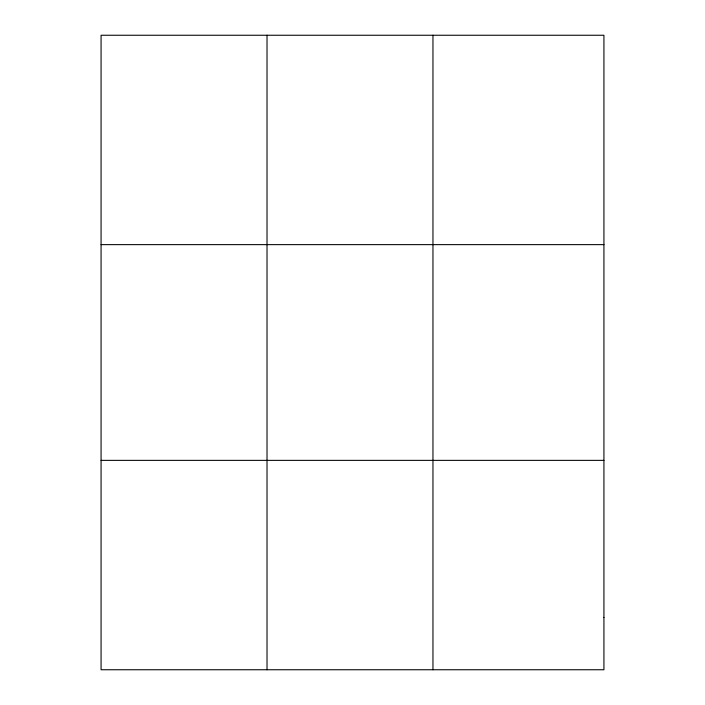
<?xml version="1.0" encoding="UTF-8"?>
<svg xmlns="http://www.w3.org/2000/svg" width="705" height="705" viewBox="0 0 705 705"><rect width="100%" height="100%" fill="white"/><g stroke="black" fill="none" stroke-linecap="round" stroke-linejoin="round"><path stroke-width="1.06" d="M267.019 35.25L267.019 669.75M432.958 35.25L432.958 669.75M101.071 244.635L603.929 244.635M101.071 460.365L603.929 460.365M603.929 617.404L603.929 669.75L101.071 669.75L101.071 35.25L603.929 35.25L603.929 617.404"/></g></svg>
